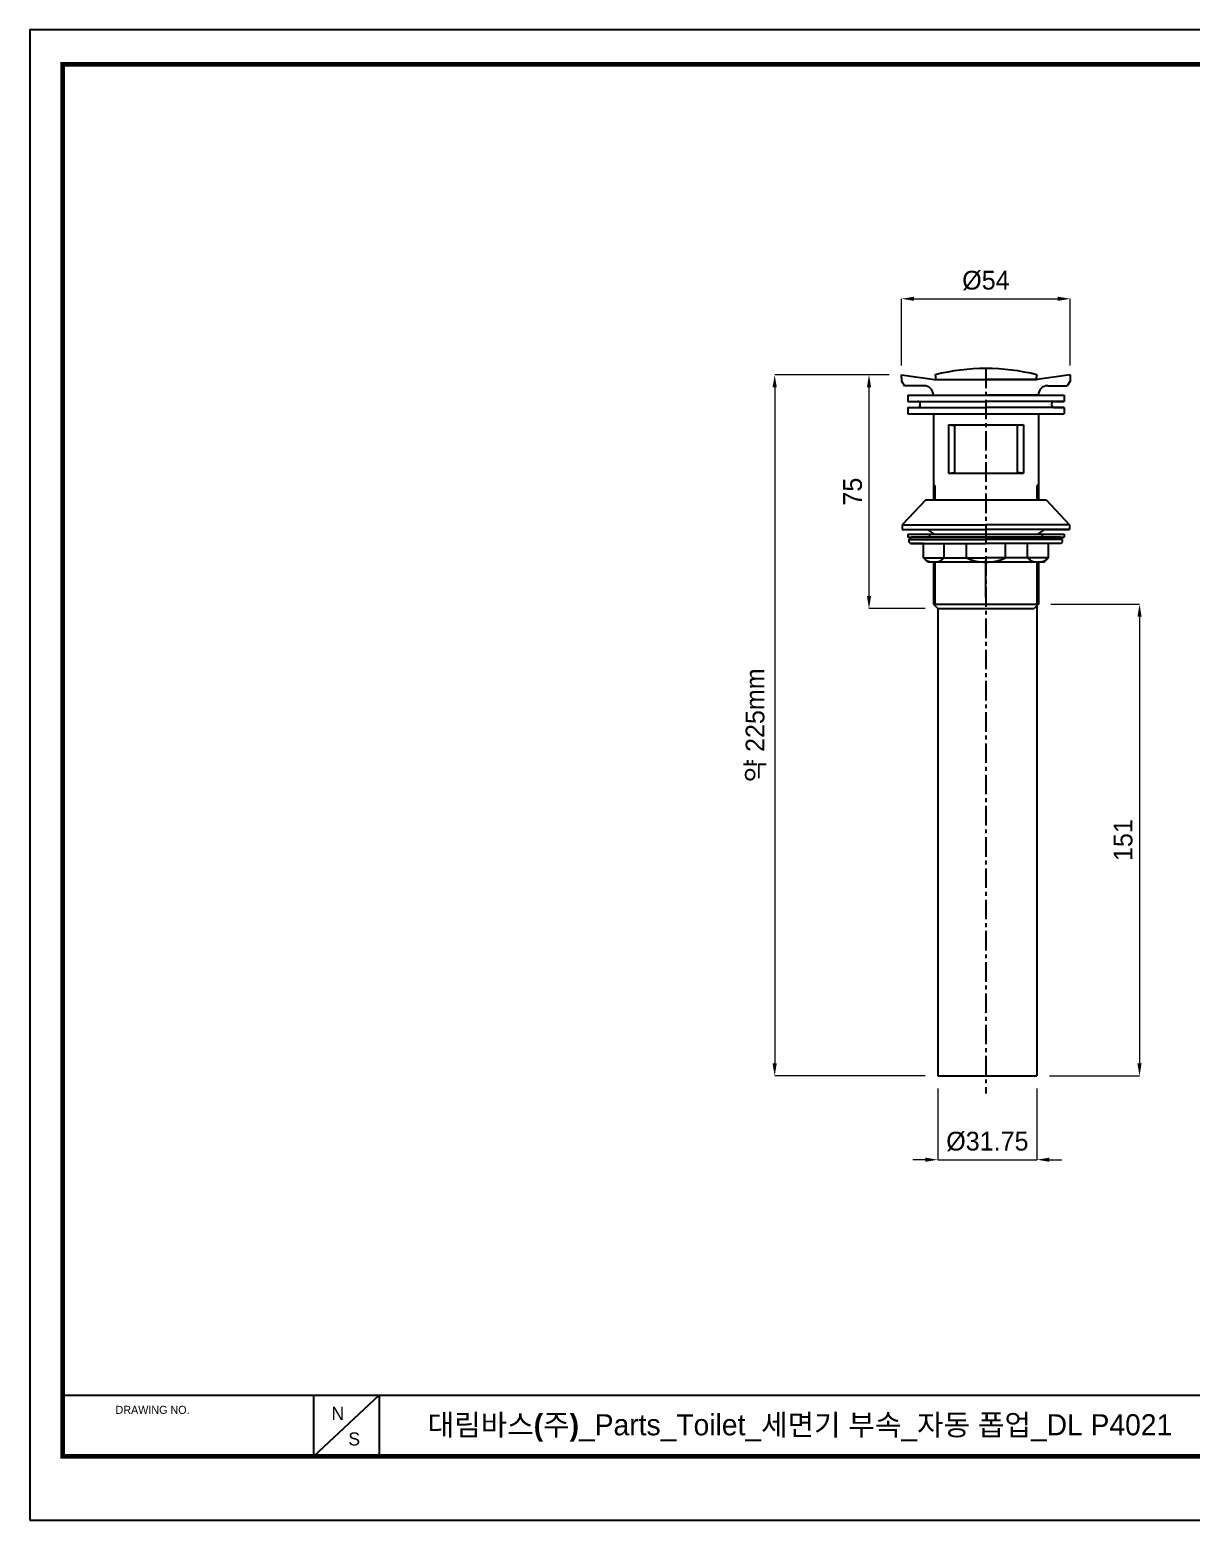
# Model space of a CAD drawing. Extents: x 0 to 651, y 0 to 477.
# Drawn here: x 0 to 371.6, y 0 to 477 of the extents above; entities that cross this region are included whole.
import ezdxf

# ---------------------------------------------------------------- set-up
doc = ezdxf.new("R2010")
doc.units = 0
doc.header["$LTSCALE"] = 10
doc.header["$MEASUREMENT"] = 0
doc.header["$PDMODE"] = 3
doc.header["$PDSIZE"] = -10
doc.linetypes.add('CENTER', pattern=[2, 1.25, -0.25, 0.25, -0.25])
doc.layers.get('0').update_dxf_attribs({"linetype": 'CONTINUOUS'})
doc.layers.get('DEFPOINTS').update_dxf_attribs({"linetype": 'CONTINUOUS'})
for name, color, linetype in [('Layer 1', 7, 'CONTINUOUS'), ('Layer1', 1, 'CENTER'), ('Layer3', 2, 'CONTINUOUS')]:
    doc.layers.add(name, color=color, linetype=linetype)
doc.styles.add('Daelim Dimension', font='')
doc.styles.get('Daelim Dimension').set_extended_font_data('나눔고딕')
doc.dimstyles.new('DEFAULT', dxfattribs={"dimscale": 2, "dimtxt": 2, "dimasz": 2, "dimexe": 0, "dimexo": 2, "dimgap": 1, "dimtad": 1, "dimdec": 0, "dimzin": 9, "dimdsep": 46, "dimtxsty": 'Daelim Dimension', "dimcen": 0.5, "dimclrd": 5, "dimclre": 5, "dimclrt": 256, "dimadec": 1, "dimazin": 0, "dimtfac": 1, "dimtdec": 0, "dimtix": 1, "dimtmove": 0, "dimatfit": 3, "dimfxl": 1, "dimtolj": 1, "dimtzin": 1, "dimlwd": 9, "dimlwe": 9, "dimarcsym": 0})

# ---------------------------------------------------------------- blocks, each defined once
blk = doc.blocks.new('*D1')
at = {"color": 5, "lineweight": 9, "ltscale": 0.5, "transparency": 16777216}
for p, q in [((278.95, 369.59), (278.95, 390.92)), ((282.95, 390.92), (328.95, 390.92)), ((332.95, 369.59), (332.95, 390.92))]:
    blk.add_line(p, q, dxfattribs=at)
at = {"color": 5, "ltscale": 0.5, "transparency": 16777216}
for points in [[(282.95, 391.58), (282.95, 390.25), (278.95, 390.92)], [(328.95, 391.58), (328.95, 390.25), (332.95, 390.92)]]:
    blk.add_solid(points, dxfattribs=at)
at = {"layer": 'DEFPOINTS', "color": 0, "ltscale": 0.5, "transparency": 16777216}
for p in [(332.95, 390.92), (278.95, 365.59), (332.95, 365.59)]:
    blk.add_point(p, dxfattribs=at)
at = {"color": 7, "ltscale": 0.5, "transparency": 16777216, "insert": (305.95, 396.75), "char_height": 6, "attachment_point": 5, "style": 'Daelim Dimension'}
blk.add_mtext('\\A1;%%c54', dxfattribs=at)
blk = doc.blocks.new('*D0')
at = {"color": 5, "lineweight": 9, "ltscale": 0.5, "transparency": 16777216}
for p, q in [((290.55, 138.17), (290.55, 115.37)), ((322.3, 138.17), (322.3, 115.37)), ((286.55, 115.37), (282.55, 115.37)), ((290.55, 115.37), (322.3, 115.37)), ((326.3, 115.37), (330.3, 115.37))]:
    blk.add_line(p, q, dxfattribs=at)
at = {"color": 5, "ltscale": 0.5, "transparency": 16777216}
for points in [[(286.55, 116.04), (286.55, 114.71), (290.55, 115.37)], [(326.3, 116.04), (326.3, 114.71), (322.3, 115.37)]]:
    blk.add_solid(points, dxfattribs=at)
at = {"layer": 'DEFPOINTS', "color": 0, "ltscale": 0.5, "transparency": 16777216}
for p in [(290.55, 142.17), (322.3, 142.17), (322.3, 115.37)]:
    blk.add_point(p, dxfattribs=at)
at = {"color": 7, "ltscale": 0.5, "transparency": 16777216, "insert": (306.42, 121.2), "char_height": 6, "attachment_point": 5, "style": 'Daelim Dimension'}
blk.add_mtext('\\A1;%%c31.75', dxfattribs=at)
blk = doc.blocks.new('*D2')
at = {"color": 5, "lineweight": 9, "ltscale": 0.5, "transparency": 16777216}
for p, q in [((326.75, 293.17), (355.11, 293.17)), ((355.11, 289.17), (355.11, 146.17)), ((326.3, 142.17), (355.11, 142.17))]:
    blk.add_line(p, q, dxfattribs=at)
at = {"color": 5, "ltscale": 0.5, "transparency": 16777216}
for points in [[(354.44, 289.17), (355.77, 289.17), (355.11, 293.17)], [(354.44, 146.17), (355.77, 146.17), (355.11, 142.17)]]:
    blk.add_solid(points, dxfattribs=at)
at = {"layer": 'DEFPOINTS', "color": 0, "ltscale": 0.5, "transparency": 16777216}
for p in [(322.75, 293.17), (322.3, 142.17), (355.11, 142.17)]:
    blk.add_point(p, dxfattribs=at)
at = {"color": 7, "ltscale": 0.5, "transparency": 16777216, "insert": (349.87, 217.67), "char_height": 6, "attachment_point": 5, "rotation": 90, "style": 'Daelim Dimension'}
blk.add_mtext('\\A1;151', dxfattribs=at)
blk = doc.blocks.new('*D3')
at = {"color": 5, "lineweight": 9, "ltscale": 0.5, "transparency": 16777216}
for p, q in [((274.95, 366.59), (268.54, 366.59)), ((268.54, 362.59), (268.54, 295.77)), ((286.55, 291.77), (268.54, 291.77))]:
    blk.add_line(p, q, dxfattribs=at)
at = {"color": 5, "ltscale": 0.5, "transparency": 16777216}
for points in [[(267.88, 362.59), (269.21, 362.59), (268.54, 366.59)], [(267.88, 295.77), (269.21, 295.77), (268.54, 291.77)]]:
    blk.add_solid(points, dxfattribs=at)
at = {"layer": 'DEFPOINTS', "color": 0, "ltscale": 0.5, "transparency": 16777216}
for p in [(278.95, 366.59), (268.54, 291.77), (290.55, 291.77)]:
    blk.add_point(p, dxfattribs=at)
at = {"color": 7, "ltscale": 0.5, "transparency": 16777216, "insert": (263.31, 329.18), "char_height": 6, "attachment_point": 5, "rotation": 90, "style": 'Daelim Dimension'}
blk.add_mtext('\\A1;75', dxfattribs=at)
blk = doc.blocks.new('*D4')
at = {"color": 5, "lineweight": 9, "ltscale": 0.5, "transparency": 16777216}
for p, q in [((274.95, 366.59), (238.36, 366.59)), ((238.36, 362.59), (238.36, 146.17)), ((286.55, 142.17), (238.36, 142.17))]:
    blk.add_line(p, q, dxfattribs=at)
at = {"color": 5, "ltscale": 0.5, "transparency": 16777216}
for points in [[(237.69, 362.59), (239.03, 362.59), (238.36, 366.59)], [(237.69, 146.17), (239.03, 146.17), (238.36, 142.17)]]:
    blk.add_solid(points, dxfattribs=at)
at = {"layer": 'DEFPOINTS', "color": 0, "ltscale": 0.5, "transparency": 16777216}
for p in [(278.95, 366.59), (238.36, 142.17), (290.55, 142.17)]:
    blk.add_point(p, dxfattribs=at)
at = {"color": 7, "ltscale": 0.5, "transparency": 16777216, "insert": (232.38, 254.38), "char_height": 6, "attachment_point": 5, "rotation": 90, "style": 'Daelim Dimension'}
blk.add_mtext('\\A1;약 225mm', dxfattribs=at)

msp = doc.modelspace()

# ---------------------------------------------------------------- linework, layer by layer
at = {"color": 1, "linetype": 'CENTER', "ltscale": 0.5}
msp.add_line((305.946, 368.591), (305.946, 136.521), dxfattribs=at)
for p, q in [((278.946, 365.591), (278.946, 366.591)), ((278.946, 366.591), (289.555, 365.091)), ((289.555, 365.091), (322.337, 365.091)), ((292.696, 365.091), (319.196, 365.091)), ((332.946, 366.591), (322.337, 365.091)), ((280.946, 315.591), (280.946, 314.591)), ((280.946, 315.591), (330.946, 315.591)), ((287.946, 315.591), (287.946, 314.591)), ((323.946, 315.591), (323.946, 314.591)), ((330.946, 315.591), (330.946, 314.591)), ((280.946, 314.591), (330.946, 314.591)), ((281.846, 312.591), (281.446, 312.991)), ((330.046, 312.591), (330.446, 312.991))]:
    msp.add_line(p, q)
at = {"color": 5}
msp.add_line((10.468, 39.967), (534.655, 39.967), dxfattribs=at)
at = {"color": 5, "ltscale": 40}
for p, q in [((90.819, 39.967), (90.819, 20.351)), ((90.819, 39.967), (90.819, 20.351)), ((111.813, 39.967), (90.819, 20.351)), ((111.813, 39.967), (90.819, 20.351)), ((111.813, 39.967), (111.813, 20.351)), ((111.813, 39.967), (111.813, 20.351))]:
    msp.add_line(p, q, dxfattribs=at)
at = {"ltscale": 0.5}
msp.add_line((10.468, 20.425), (10.468, 20.425), dxfattribs=at)
msp.add_lwpolyline([(0, 0), (651, 0), (651, 477), (0, 477)], close=True, dxfattribs=at)
at = {"color": 5, "linetype": 'ByBlock', "lineweight": 200, "const_width": 1.5}
msp.add_lwpolyline([(10.468, 20.425), (640.468, 20.425), (640.468, 465.925), (10.468, 465.925)], close=True, dxfattribs=at)
for centre, radius, start, end in [((305.946, 301.575), 67.016, 75.96694, 104.03306), ((283.946, 357.091), 1, 270, 90), ((327.946, 357.091), 1, 90, 270)]:
    msp.add_arc(centre, radius, start, end)
at = {"layer": 'Layer 1'}
for p, q in [((278.946, 365.591), (278.946, 364.591)), ((278.946, 364.591), (279.946, 363.091)), ((286.146, 363.091), (279.946, 363.091)), ((289.696, 366.591), (289.946, 365.091)), ((289.946, 365.091), (305.946, 365.091)), ((321.946, 365.091), (305.946, 365.091)), ((322.196, 366.591), (321.946, 365.091)), ((325.746, 363.091), (331.946, 363.091)), ((332.946, 364.591), (331.946, 363.091)), ((332.946, 366.591), (332.946, 364.591)), ((280.946, 360.091), (280.946, 358.091)), ((280.946, 360.091), (330.946, 360.091)), ((280.946, 358.091), (305.946, 358.091)), ((289.146, 360.091), (305.946, 360.091)), ((322.746, 360.091), (305.946, 360.091)), ((330.946, 358.091), (305.946, 358.091)), ((327.946, 358.091), (330.946, 358.091)), ((330.946, 360.091), (330.946, 358.091)), ((280.946, 356.091), (280.946, 354.091)), ((280.946, 356.091), (305.946, 356.091)), ((280.946, 354.091), (330.946, 354.091)), ((289.146, 354.091), (289.146, 326.591)), ((330.946, 356.091), (305.946, 356.091)), ((322.746, 354.091), (322.746, 326.591)), ((327.946, 356.091), (330.946, 356.091)), ((330.946, 356.091), (330.946, 354.091)), ((293.946, 350.591), (317.946, 350.591)), ((293.946, 350.591), (293.946, 335.091)), ((293.946, 350.591), (295.946, 350.391)), ((295.946, 350.391), (295.946, 335.291)), ((317.946, 350.591), (315.946, 350.391)), ((315.946, 350.391), (315.946, 335.291)), ((317.946, 350.591), (317.946, 335.091)), ((293.946, 335.091), (295.946, 335.291)), ((293.946, 335.091), (317.946, 335.091)), ((317.946, 335.091), (315.946, 335.291)), ((286.696, 326.591), (279.196, 318.591)), ((286.696, 326.591), (325.196, 326.591)), ((325.196, 326.591), (332.696, 318.591)), ((279.196, 318.591), (279.196, 317.091)), ((279.196, 318.591), (305.946, 318.591)), ((279.196, 317.091), (305.946, 317.091)), ((287.196, 317.091), (289.446, 315.591)), ((289.446, 315.591), (322.446, 315.591)), ((332.696, 318.591), (305.946, 318.591)), ((332.696, 317.091), (305.946, 317.091)), ((324.696, 317.091), (322.446, 315.591)), ((324.696, 317.091), (332.696, 317.091)), ((332.696, 318.591), (332.696, 317.091)), ((281.446, 313.891), (282.146, 314.591)), ((281.446, 312.991), (281.446, 313.891)), ((281.446, 313.891), (305.946, 313.891)), ((285.946, 312.591), (281.846, 312.591)), ((281.846, 312.591), (305.946, 312.591)), ((305.946, 314.591), (282.146, 314.591)), ((285.946, 307.991), (285.946, 312.591)), ((292.614, 307.991), (292.614, 312.591)), ((299.701, 307.991), (299.701, 312.591)), ((329.746, 314.591), (305.946, 314.591)), ((330.446, 313.891), (305.946, 313.891)), ((330.046, 312.591), (305.946, 312.591)), ((312.191, 307.991), (312.191, 312.591)), ((319.278, 307.991), (319.278, 312.591)), ((325.946, 307.991), (325.946, 312.591)), ((330.446, 313.891), (329.746, 314.591)), ((330.446, 312.991), (330.446, 313.891)), ((287.346, 306.591), (285.946, 307.991)), ((285.946, 307.991), (305.946, 307.991)), ((305.946, 306.591), (287.346, 306.591)), ((289.146, 306.591), (289.146, 293.173)), ((325.946, 307.991), (305.946, 307.991)), ((319.278, 306.591), (305.946, 306.591)), ((324.546, 306.591), (319.278, 306.591)), ((322.746, 306.591), (322.746, 293.173)), ((324.546, 306.591), (325.946, 307.991)), ((289.146, 293.173), (290.546, 291.773)), ((289.146, 293.173), (322.746, 293.173)), ((290.546, 291.773), (290.546, 142.173)), ((290.546, 291.773), (321.346, 291.773)), ((322.746, 293.173), (321.346, 291.773)), ((322.246, 293.173), (322.296, 142.173)), ((290.546, 142.173), (322.296, 142.173))]:
    msp.add_line(p, q, dxfattribs=at)
for centre, radius, start, end in [((286.146, 360.091), 3, 0, 90), ((325.746, 360.091), 3, 90, 180), ((289.28, 311.261), 4.67, 224.4433, 315.5567), ((305.946, 321.219), 14.629, 244.72872, 270), ((305.946, 321.219), 14.629, 270, 295.27128), ((322.612, 311.261), 4.67, 224.4433, 315.5567)]:
    msp.add_arc(centre, radius, start, end, dxfattribs=at)
at = {"layer": 'Layer1'}
msp.add_line((305.946, 295.273), (305.946, 307.273), dxfattribs=at)
at = {"layer": 'Layer3'}
for p, q in [((289.146, 331.591), (289.646, 331.091)), ((289.646, 331.091), (289.646, 326.591)), ((322.746, 331.591), (322.246, 331.091)), ((322.246, 331.091), (322.246, 326.591)), ((289.646, 306.591), (289.646, 293.173)), ((322.246, 306.591), (322.246, 293.173))]:
    msp.add_line(p, q, dxfattribs=at)

# ---------------------------------------------------------------- texts
at = {"color": 5, "ltscale": 40, "style": 'Daelim Dimension'}
msp.add_text('DRAWING NO.', height=2.56901, dxfattribs=at).set_placement((27.441, 34.032))
at = {"char_height": 4.204, "width": 5.86731, "attachment_point": 1, "style": 'Daelim Dimension'}
for s, insert in [('N', (96.529, 36.289)), ('S', (101.935, 28.112))]:
    msp.add_mtext(s, dxfattribs=dict(at, insert=insert))
at = {"color": 2, "insert": (127.34, 33.921), "char_height": 6.75663, "width": 305.05268, "attachment_point": 1, "style": 'Daelim Dimension'}
msp.add_mtext('{\\fPretendard Variable SemiBold|b0|i0|c129|p2;대림바스(주)}_Parts_Toilet_세면기 부속_자동 폽업_DL P4021', dxfattribs=at)

# ---------------------------------------------------------------- dimensions: what is measured, and where the dimension line sits
at = {"ltscale": 0.5}
for base, p1, p2, override, picture, middle in [((332.946, 390.918), (278.946, 365.591), (332.946, 365.591), {"dimtxt": 3, "dimclrd": 5, "dimclre": 5, "dimclrt": 7}, '*D1', (305.946, 396.751)), ((322.296, 115.372), (290.546, 142.173), (322.296, 142.173), {"dimtxt": 3, "dimdec": 2, "dimclrd": 5, "dimclre": 5, "dimclrt": 7}, '*D0', (306.421, 121.205))]:
    dim = msp.add_linear_dim(base=base, p1=p1, p2=p2, text='%%c<>', dimstyle='DEFAULT', override=override, dxfattribs=at)
    dim.commit()
    dim.dimension.update_dxf_attribs({"geometry": picture, "text_midpoint": middle})
dim = msp.add_linear_dim(base=(238.359, 142.173), p1=(278.946, 366.591), p2=(290.546, 142.173), angle=90, text='약 225mm', dimstyle='DEFAULT', override={"dimtxt": 3, "dimclrd": 5, "dimclre": 5, "dimclrt": 7}, dxfattribs=at)
dim.commit()
dim.dimension.update_dxf_attribs({"geometry": '*D4', "text_midpoint": (232.385, 254.382)})
for base, p1, p2, override, picture, middle in [((268.543, 291.773), (278.946, 366.591), (290.546, 291.773), {"dimtxt": 3, "dimdec": 0, "dimclrd": 5, "dimclre": 5, "dimclrt": 7}, '*D3', (263.311, 329.182)), ((355.107, 142.173), (322.746, 293.173), (322.296, 142.173), {"dimtxt": 3, "dimclrd": 5, "dimclre": 5, "dimclrt": 7}, '*D2', (349.875, 217.673))]:
    dim = msp.add_linear_dim(base=base, p1=p1, p2=p2, angle=90, dimstyle='DEFAULT', override=override, dxfattribs=at)
    dim.commit()
    dim.dimension.update_dxf_attribs({"geometry": picture, "text_midpoint": middle})

doc.saveas('drawing.dxf')
